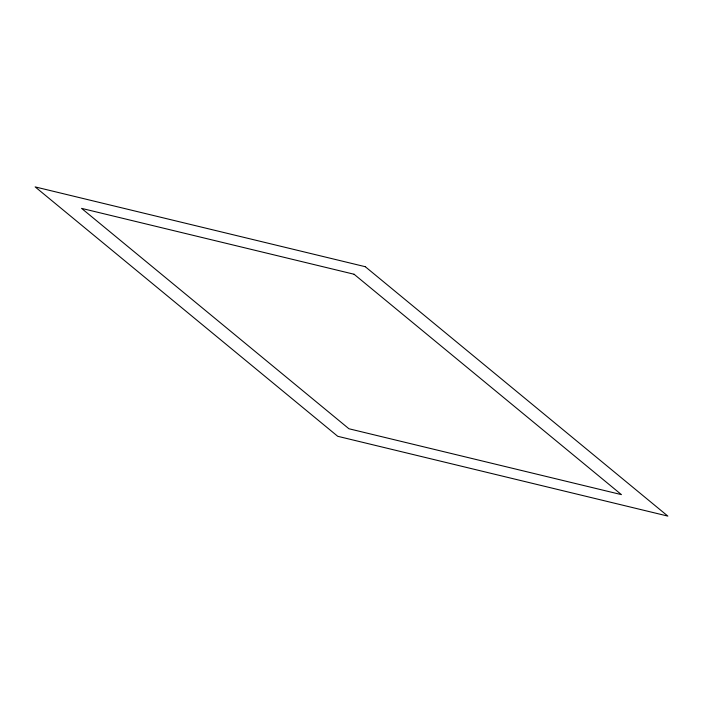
<?xml version="1.0" encoding="UTF-8"?>
<svg xmlns="http://www.w3.org/2000/svg" width="703" height="703" viewBox="0 0 703 703"><rect width="100%" height="100%" fill="white"/><g stroke="black" fill="none" stroke-linecap="round" stroke-linejoin="round"><path stroke-width="1.05" d="M365.27 266.701L35.15 186.901L337.73 436.299L667.85 516.099L365.27 266.701M354.066 274.24L81.557 208.369L348.934 428.76L621.443 494.631L354.066 274.24"/></g></svg>
